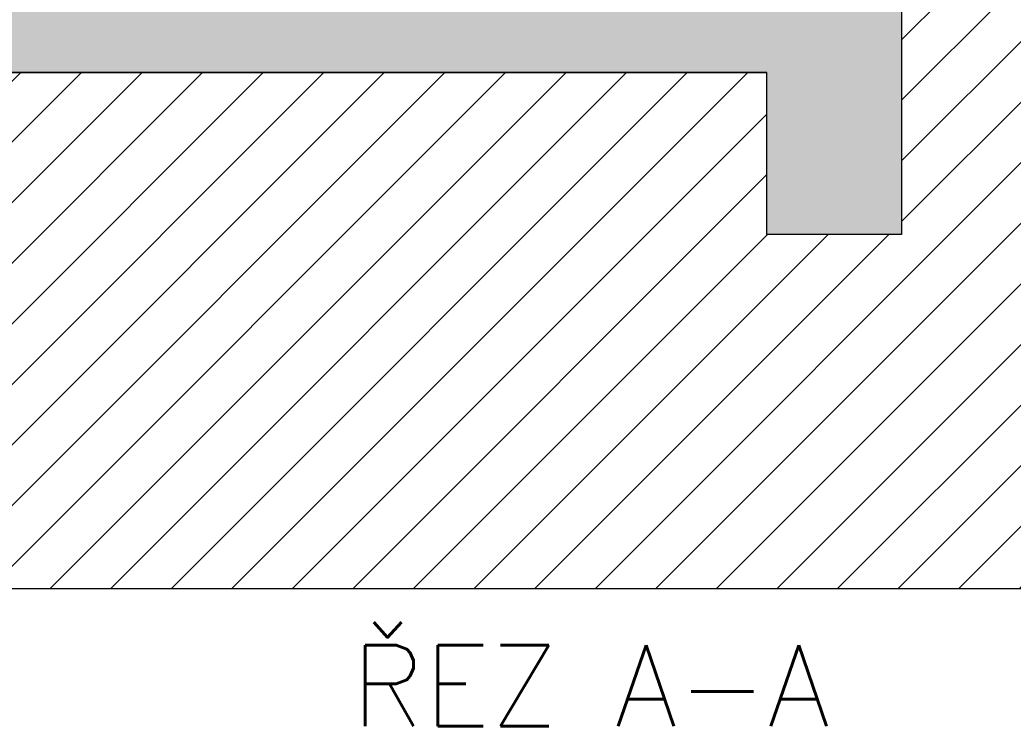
# Model space of a CAD drawing. Header units: metres. Extents: x -442 to 316, y -503 to 125.
# Drawn here: x 256.873 to 260.555, y -136.336 to -133.719 of the extents above; entities that cross this region are included whole.
import ezdxf

# ---------------------------------------------------------------- set-up
doc = ezdxf.new("R2010")
doc.units = ezdxf.units.M
doc.layers.add('FLOATING-WINDOWS', color=2, linetype='Continuous', plot=False)
for name, color, linetype in [('SRAFA', 251, 'Continuous'), ('SRAFY', 3, 'Continuous'), ('ZDIVO', 1, 'Continuous')]:
    doc.layers.add(name, color=color, linetype=linetype)
doc.layers.add('Standard', color=7, linetype='Continuous', lineweight=25)
doc.styles.add('ROMANS', font='romans.shx', dxfattribs={"width": 0.7})

msp = doc.modelspace()

# ---------------------------------------------------------------- hatches: boundary and pattern name
at = {"layer": 'SRAFA', "linetype": 'Continuous', "lineweight": 0, "ltscale": 20}
msp.add_hatch(color=256, dxfattribs=at).paths.add_polyline_path([(254.051507, -131.607515), (253.751507, -131.601386), (253.751507, -132.138793), (252.851507, -132.138793), (252.851507, -131.954418), (252.571507, -131.954418), (252.571507, -131.770043), (252.291507, -131.770043), (252.291507, -131.585668), (252.011507, -131.585668), (252.011507, -131.565837), (251.792772, -131.561368), (252.973404, -132.338793), (252.973404, -133.613793), (250.891507, -133.613793), (249.691507, -133.613793), (249.691507, -131.518438), (249.591507, -131.516395), (249.591507, -133.613793), (249.591507, -134.063793), (248.341507, -134.063793), (248.341507, -133.613793), (248.341507, -131.490856), (248.191507, -131.487792), (248.191507, -133.613793), (244.471507, -133.613793), (244.471507, -131.41179), (244.171507, -131.405661), (244.171507, -133.613793), (244.171507, -134.513793), (244.671507, -134.513793), (244.671507, -133.913793), (247.891507, -133.913793), (247.891507, -134.513793), (248.341507, -134.513793), (248.341507, -134.363793), (249.591507, -134.363793), (249.591507, -134.513793), (250.041507, -134.513793), (250.041507, -133.913793), (253.651507, -133.913793), (253.651507, -134.513793), (254.151507, -134.513793), (254.151507, -133.913793), (259.641507, -133.913793), (259.641507, -134.513793), (260.141507, -134.513793), (260.141507, -133.613793), (260.141507, -131.729077), (260.001507, -131.729077), (259.751507, -131.72397), (259.751507, -133.613793), (257.562801, -133.613793, -0.0041783), (257.562089, -133.614091, 0.0041783), (257.562801, -133.613793), (253.123404, -133.613793), (253.123404, -132.338793), (254.051507, -132.338793)])
at = {"layer": 'SRAFY', "linetype": 'Continuous', "lineweight": 0, "ltscale": 20}
h = msp.add_hatch(dxfattribs=at)
h.set_pattern_fill('ANSI31', color=256, scale=0.05, style=0)
h.set_pattern_definition([(45, (81.00281, -23.3178), (-0.1122532, 0.1122532), [])])
h.paths.add_polyline_path([(239.251507, -131.348793), (239.251507, -135.825639), (262.91469, -135.825639), (262.91469, -131.729077), (260.141507, -131.729077), (260.141507, -134.513793), (259.641507, -134.513793), (259.641507, -133.913793), (254.151507, -133.913793), (254.151507, -134.513793), (253.651507, -134.513793), (253.651507, -133.913793), (250.041507, -133.913793), (250.041507, -134.513793), (249.591507, -134.513793), (249.591507, -134.363793), (248.341507, -134.363793), (248.341507, -134.513793), (247.891507, -134.513793), (247.891507, -133.913793), (244.671507, -133.913793), (244.671507, -134.513793), (244.171507, -134.513793), (244.171507, -130.663793), (241.388057, -131.348793)])

# ---------------------------------------------------------------- linework, layer by layer
at = {"layer": 'FLOATING-WINDOWS', "linetype": 'Continuous', "lineweight": 0, "ltscale": 20, "flags": 128}
for points in [[(262.91469, -131.729077), (260.141507, -131.729077), (260.141507, -134.513793), (259.641507, -134.513793), (259.641507, -133.913793), (254.151507, -133.913793), (254.151507, -134.513793), (253.651507, -134.513793), (253.651507, -133.913793), (250.041507, -133.913793), (250.041507, -134.513793), (249.591507, -134.513793), (249.591507, -134.363793), (248.341507, -134.363793)], [(239.251507, -135.825639), (262.91469, -135.825639)]]:
    msp.add_lwpolyline(points, dxfattribs=at)
at = {"layer": 'ZDIVO', "linetype": 'Continuous', "lineweight": 0}
for p, q in [((260.141507, -133.613793), (260.141507, -134.513793)), ((254.151507, -133.913793), (259.641507, -133.913793)), ((259.641507, -134.513793), (259.641507, -133.913793)), ((260.141507, -134.513793), (259.641507, -134.513793))]:
    msp.add_line(p, q, dxfattribs=at)

# ---------------------------------------------------------------- texts
at = {"layer": 'Standard', "color": 7, "linetype": 'ByBlock', "style": 'ROMANS'}
msp.add_text('ŘEZ A-A', height=0.3, dxfattribs=at).set_placement((258.101318, -136.335614))

doc.saveas('drawing.dxf')
